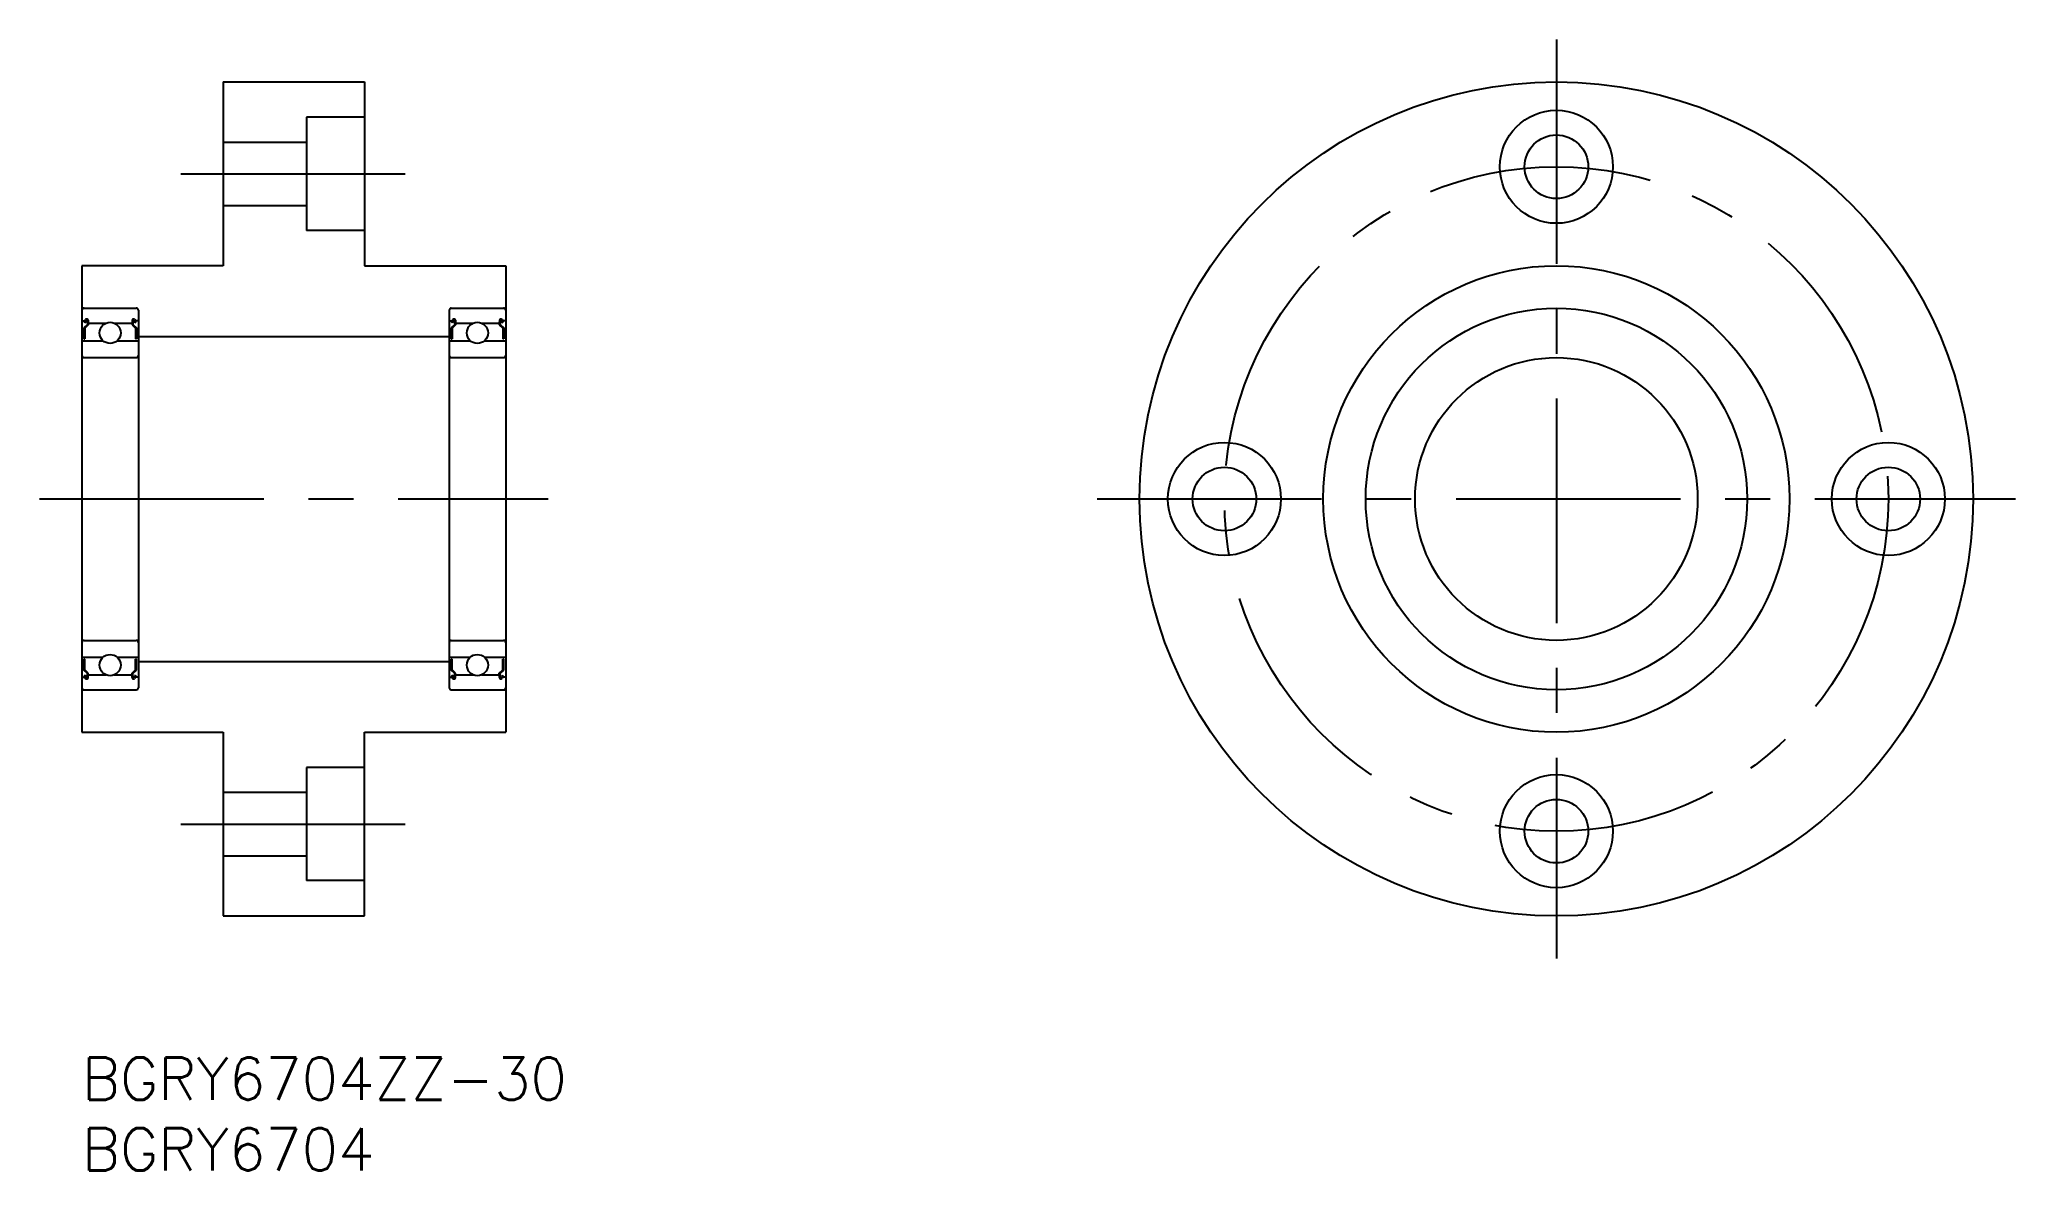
# Model space of a CAD drawing. Extents: x -3 to 137, y -8 to 72.
import ezdxf

# ---------------------------------------------------------------- set-up
doc = ezdxf.new("R2010")
doc.units = 0
doc.header["$LTSCALE"] = 0.5
doc.linetypes.add('CENTER', pattern=[50.8, 31.75, -6.35, 6.35, -6.35])
for name, color, linetype in [('MSM_CENTER', 1, 'CENTER'), ('MSM_CONTINUOUS', 7, 'CONTINUOUS'), ('MSM_PART_NUMBER', 7, 'CONTINUOUS')]:
    doc.layers.add(name, color=color, linetype=linetype)
doc.styles.get("Standard").update_dxf_attribs({"font": 'txt.shx', "height": 3, "bigfont": 'bigfont.shx'})

# ---------------------------------------------------------------- blocks, each defined once
blk = doc.blocks.new('*U7')
at = {"layer": 'MSM_PART_NUMBER'}
blk.add_text('BGRY6704ZZ-30', height=3, dxfattribs=at).set_placement((0, -3))
blk = doc.blocks.new('*U8')
at = {"layer": 'MSM_PART_NUMBER'}
blk.add_text('BGRY6704', height=3, dxfattribs=at).set_placement((0, -8))

msp = doc.modelspace()

# ---------------------------------------------------------------- linework, layer by layer
at = {"layer": 'MSM_CENTER'}
for p, q in [((104.38, 72), (104.38, 7)), ((7, 62.5), (23, 62.5)), ((-3, 39.5), (33, 39.5)), ((71.88, 39.5), (136.88, 39.5)), ((7, 16.5), (23, 16.5))]:
    msp.add_line(p, q, dxfattribs=at)
msp.add_circle((104.38, 39.5), 23.5, dxfattribs=at)
at = {"layer": 'MSM_CONTINUOUS'}
for p, q in [((10, 69), (10, 56)), ((10, 69), (20, 69)), ((20, 69), (20, 56)), ((20, 66.5), (15.9, 66.5)), ((15.9, 66.5), (15.9, 58.5)), ((10, 64.75), (15.9, 64.75)), ((10, 60.25), (15.9, 60.25)), ((20, 58.5), (15.9, 58.5)), ((10, 56), (0, 56)), ((0, 56), (0, 23)), ((20, 56), (30, 56)), ((30, 56), (30, 23)), ((0, 53), (3.85, 53)), ((0, 52.1), (0.18, 52.1)), ((0.39, 51.85), (0.14, 51.61)), ((0.18, 52.1), (0.26, 52.2)), ((0.24, 51.97), (0.19, 52.01)), ((0.45, 51.82), (0.21, 51.58)), ((0.23, 52.06), (0.31, 52.16)), ((0.28, 52.02), (0.23, 52.06)), ((0.24, 51.97), (0.28, 52.02)), ((0.37, 52.14), (0.39, 51.85)), ((0.44, 52.14), (0.45, 51.94)), ((0.45, 51.98), (0.45, 51.82)), ((0.45, 51.94), (1.71, 51.94)), ((2.29, 51.94), (3.55, 51.94)), ((3.56, 52.14), (3.55, 51.94)), ((3.55, 51.98), (3.55, 51.82)), ((3.55, 51.82), (3.79, 51.58)), ((3.63, 52.14), (3.61, 51.85)), ((3.61, 51.85), (3.86, 51.61)), ((3.77, 52.06), (3.69, 52.16)), ((3.72, 52.02), (3.77, 52.06)), ((3.76, 51.97), (3.72, 52.02)), ((3.82, 52.1), (3.74, 52.2)), ((3.76, 51.97), (3.81, 52.01)), ((4, 52.1), (3.82, 52.1)), ((4, 52.85), (4, 26.15)), ((26, 52.85), (26, 26.15)), ((26, 52.1), (26.18, 52.1)), ((26.39, 51.85), (26.14, 51.61)), ((26.15, 53), (30, 53)), ((26.18, 52.1), (26.26, 52.2)), ((26.24, 51.97), (26.19, 52.01)), ((26.45, 51.82), (26.21, 51.58)), ((26.23, 52.06), (26.31, 52.16)), ((26.28, 52.02), (26.23, 52.06)), ((26.24, 51.97), (26.28, 52.02)), ((26.37, 52.14), (26.39, 51.85)), ((26.44, 52.14), (26.45, 51.94)), ((26.45, 51.98), (26.45, 51.82)), ((26.45, 51.94), (27.71, 51.94)), ((28.29, 51.94), (29.55, 51.94)), ((29.56, 52.14), (29.55, 51.94)), ((29.55, 51.98), (29.55, 51.82)), ((29.55, 51.82), (29.79, 51.58)), ((29.63, 52.14), (29.61, 51.85)), ((29.61, 51.85), (29.86, 51.61)), ((29.77, 52.06), (29.69, 52.16)), ((29.72, 52.02), (29.77, 52.06)), ((29.76, 51.97), (29.72, 52.02)), ((29.82, 52.1), (29.74, 52.2)), ((29.76, 51.97), (29.81, 52.01)), ((30, 52.1), (29.82, 52.1)), ((0, 50.68), (1.51, 50.68)), ((0.14, 51.61), (0.14, 50.83)), ((0.14, 50.83), (0.21, 50.83)), ((0.21, 51.58), (0.21, 50.83)), ((2.49, 50.68), (4, 50.68)), ((3.79, 51.58), (3.79, 50.83)), ((3.86, 50.83), (3.79, 50.83)), ((3.86, 51.61), (3.86, 50.83)), ((4, 51), (26, 51)), ((26, 50.68), (27.51, 50.68)), ((26.14, 51.61), (26.14, 50.83)), ((26.14, 50.83), (26.21, 50.83)), ((26.21, 51.58), (26.21, 50.83)), ((28.49, 50.68), (30, 50.68)), ((29.79, 51.58), (29.79, 50.83)), ((29.86, 50.83), (29.79, 50.83)), ((29.86, 51.61), (29.86, 50.83)), ((0.15, 49.5), (3.85, 49.5)), ((26.15, 49.5), (29.85, 49.5)), ((0.15, 29.5), (3.85, 29.5)), ((26.15, 29.5), (29.85, 29.5)), ((0, 28.32), (1.51, 28.32)), ((0.14, 28.17), (0.21, 28.17)), ((0.14, 27.39), (0.14, 28.17)), ((0.21, 27.42), (0.21, 28.17)), ((2.49, 28.32), (4, 28.32)), ((3.79, 27.42), (3.79, 28.17)), ((3.86, 28.17), (3.79, 28.17)), ((3.86, 27.39), (3.86, 28.17)), ((4, 28), (26, 28)), ((26, 28.32), (27.51, 28.32)), ((26.14, 28.17), (26.21, 28.17)), ((26.14, 27.39), (26.14, 28.17)), ((26.21, 27.42), (26.21, 28.17)), ((28.49, 28.32), (30, 28.32)), ((29.79, 27.42), (29.79, 28.17)), ((29.86, 28.17), (29.79, 28.17)), ((29.86, 27.39), (29.86, 28.17)), ((0, 26.9), (0.18, 26.9)), ((0.39, 27.15), (0.14, 27.39)), ((0.18, 26.9), (0.26, 26.8)), ((0.24, 27.03), (0.19, 26.99)), ((0.45, 27.18), (0.21, 27.42)), ((0.28, 26.98), (0.23, 26.94)), ((0.23, 26.94), (0.31, 26.84)), ((0.24, 27.03), (0.28, 26.98)), ((0.37, 26.86), (0.39, 27.15)), ((0.44, 26.86), (0.45, 27.06)), ((0.45, 27.02), (0.45, 27.18)), ((0.45, 27.06), (1.71, 27.06)), ((2.29, 27.06), (3.55, 27.06)), ((3.55, 27.18), (3.79, 27.42)), ((3.55, 27.02), (3.55, 27.18)), ((3.56, 26.86), (3.55, 27.06)), ((3.61, 27.15), (3.86, 27.39)), ((3.63, 26.86), (3.61, 27.15)), ((3.77, 26.94), (3.69, 26.84)), ((3.76, 27.03), (3.72, 26.98)), ((3.72, 26.98), (3.77, 26.94)), ((3.82, 26.9), (3.74, 26.8)), ((3.76, 27.03), (3.81, 26.99)), ((4, 26.9), (3.82, 26.9)), ((26, 26.9), (26.18, 26.9)), ((26.39, 27.15), (26.14, 27.39)), ((26.18, 26.9), (26.26, 26.8)), ((26.24, 27.03), (26.19, 26.99)), ((26.45, 27.18), (26.21, 27.42)), ((26.28, 26.98), (26.23, 26.94)), ((26.23, 26.94), (26.31, 26.84)), ((26.24, 27.03), (26.28, 26.98)), ((26.37, 26.86), (26.39, 27.15)), ((26.44, 26.86), (26.45, 27.06)), ((26.45, 27.02), (26.45, 27.18)), ((26.45, 27.06), (27.71, 27.06)), ((28.29, 27.06), (29.55, 27.06)), ((29.55, 27.18), (29.79, 27.42)), ((29.55, 27.02), (29.55, 27.18)), ((29.56, 26.86), (29.55, 27.06)), ((29.61, 27.15), (29.86, 27.39)), ((29.63, 26.86), (29.61, 27.15)), ((29.77, 26.94), (29.69, 26.84)), ((29.76, 27.03), (29.72, 26.98)), ((29.72, 26.98), (29.77, 26.94)), ((29.82, 26.9), (29.74, 26.8)), ((29.76, 27.03), (29.81, 26.99)), ((30, 26.9), (29.82, 26.9)), ((0, 26), (3.85, 26)), ((26.15, 26), (30, 26)), ((0, 23), (10, 23)), ((10, 23), (10, 10)), ((20, 10), (20, 23)), ((20, 23), (30, 23)), ((20, 20.5), (15.9, 20.5)), ((15.9, 20.5), (15.9, 12.5)), ((10, 18.75), (15.9, 18.75)), ((10, 14.25), (15.9, 14.25)), ((20, 12.5), (15.9, 12.5)), ((10, 10), (20, 10))]:
    msp.add_line(p, q, dxfattribs=at)
for centre, radius in [((104.38, 39.5), 29.5), ((104.38, 63), 4), ((104.38, 63), 2.25), ((104.38, 39.5), 16.5), ((2, 51.25), 0.75), ((28, 51.25), 0.75), ((104.38, 39.5), 13.5), ((104.38, 39.5), 10), ((80.88, 39.5), 4), ((127.88, 39.5), 4), ((80.88, 39.5), 2.25), ((127.88, 39.5), 2.25), ((2, 27.75), 0.75), ((28, 27.75), 0.75), ((104.38, 16), 4), ((104.38, 16), 2.25)]:
    msp.add_circle(centre, radius, dxfattribs=at)
for centre, radius, start, end in [((0.15, 52.85), 0.15, 90, 180), ((0.23, 52.06), 0.0651, 140.0002, 230.0848), ((0.34, 52.13), 0.0977, 4.9968, 140.0002), ((0.34, 52.13), 0.0326, 2.8198, 140.0033), ((3.66, 52.13), 0.0977, 39.9998, 175.0032), ((3.66, 52.13), 0.0326, 39.9967, 177.1802), ((3.77, 52.06), 0.0651, 309.9152, 39.9998), ((3.85, 52.85), 0.15, 0, 90), ((26.15, 52.85), 0.15, 90, 180), ((26.23, 52.06), 0.0651, 140.0002, 230.0848), ((26.34, 52.13), 0.0977, 4.9968, 140.0002), ((26.34, 52.13), 0.0326, 2.8198, 140.0033), ((29.66, 52.13), 0.0977, 39.9998, 175.0032), ((29.66, 52.13), 0.0326, 39.9967, 177.1802), ((29.77, 52.06), 0.0651, 309.9152, 39.9998), ((29.85, 52.85), 0.15, 0, 90), ((0.15, 49.65), 0.15, 180, 270), ((3.85, 49.65), 0.15, 270, 0), ((26.15, 49.65), 0.15, 180, 270), ((29.85, 49.65), 0.15, 270, 0), ((0.15, 29.35), 0.15, 90, 180), ((3.85, 29.35), 0.15, 0, 90), ((26.15, 29.35), 0.15, 90, 180), ((29.85, 29.35), 0.15, 0, 90), ((0.23, 26.94), 0.0651, 129.9152, 219.9998), ((0.34, 26.87), 0.0977, 219.9998, 355.0032), ((0.34, 26.87), 0.0326, 219.9967, 357.1802), ((3.66, 26.87), 0.0977, 184.9968, 320.0002), ((3.66, 26.87), 0.0326, 182.8198, 320.0033), ((3.77, 26.94), 0.0651, 320.0002, 50.0848), ((26.23, 26.94), 0.0651, 129.9152, 219.9998), ((26.34, 26.87), 0.0977, 219.9998, 355.0032), ((26.34, 26.87), 0.0326, 219.9967, 357.1802), ((29.66, 26.87), 0.0977, 184.9968, 320.0002), ((29.66, 26.87), 0.0326, 182.8198, 320.0033), ((29.77, 26.94), 0.0651, 320.0002, 50.0848), ((0.15, 26.15), 0.15, 180, 270), ((3.85, 26.15), 0.15, 270, 0), ((26.15, 26.15), 0.15, 180, 270), ((29.85, 26.15), 0.15, 270, 0)]:
    msp.add_arc(centre, radius, start, end, dxfattribs=at)

# ---------------------------------------------------------------- block references
for name in ['*U7', '*U8']:
    msp.add_blockref(name, (0, 0), dxfattribs=at)

doc.saveas('drawing.dxf')
